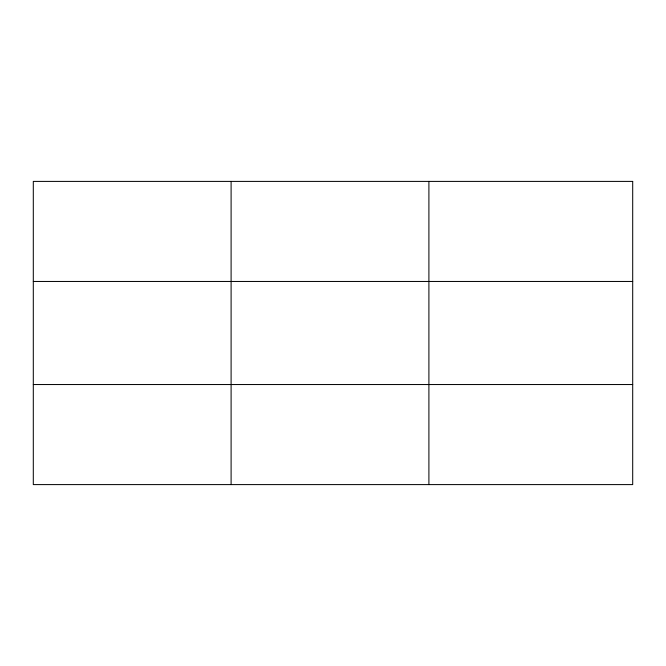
<?xml version="1.0" encoding="UTF-8"?>
<svg xmlns="http://www.w3.org/2000/svg" width="666" height="666" viewBox="0 0 666 666"><rect width="100%" height="100%" fill="white"/><g stroke="black" fill="none" stroke-linecap="round" stroke-linejoin="round"><path stroke-width="1" d="M231.102 181.402L231.102 484.598M428.904 181.402L428.904 484.598M33.3 281.46L632.7 281.46M33.3 384.54L632.7 384.54M632.7 181.402L632.7 484.598L33.3 484.598L33.3 181.402L632.7 181.402"/></g></svg>
